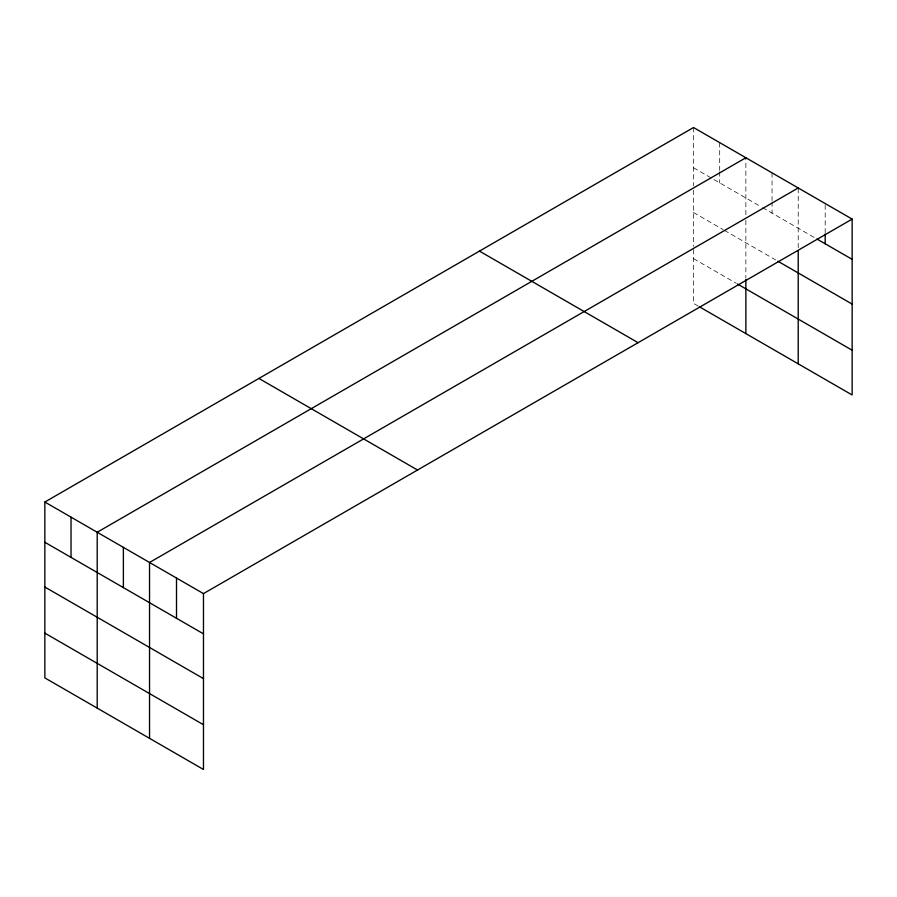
<?xml version="1.0" encoding="UTF-8"?>
<svg xmlns="http://www.w3.org/2000/svg" width="897" height="897" viewBox="0 0 897 897"><rect width="100%" height="100%" fill="white"/><g stroke="black" fill="none" stroke-linecap="round" stroke-linejoin="round"><path stroke-width="0.67" stroke-dasharray="4.49 3.36" d="M745.867 214.764L745.867 157.749M798.218 247.785L798.218 187.966M693.527 167.761L761.34 206.915M762.528 207.599L814.633 237.683M693.527 212.522L723.262 229.688M724.451 230.383L775.613 259.917M693.527 258.628L736.347 283.362M698.281 306.135L693.527 303.388L693.527 247.785M825.184 204.92L825.184 232.671M772.048 172.852L772.048 200.603M772.048 201.993L772.048 213.094M745.867 220.359L745.867 278.003M719.697 142.634L719.697 170.385M719.697 171.775L719.697 182.876M693.527 127.52L693.527 185.948M693.527 190.142L693.527 246.428"/><path stroke-width="1.35" d="M852.15 219.103L203.473 593.612L203.473 769.48L44.85 677.897L44.85 502.028L693.527 127.52L852.15 219.103L852.15 394.972L699.469 306.819M745.867 157.749L97.201 532.257L97.201 708.114M798.218 187.966L149.541 562.475L149.541 738.343M816.976 239.039L852.15 259.345M777.991 261.285L852.15 304.105M737.547 284.046L852.15 350.211M479.458 251.115L638.092 342.688M258.908 378.444L417.542 470.028M44.85 502.028L203.473 593.612M44.85 542.27L203.473 633.854M44.85 587.03L203.473 678.614M44.85 633.136L203.473 724.72M825.184 234.061L825.184 243.782M798.218 250.588L798.218 363.834M745.867 279.359L745.867 333.606M176.507 578.049L176.507 618.28M123.371 547.361L123.371 587.602M71.02 517.143L71.02 557.385"/></g></svg>
